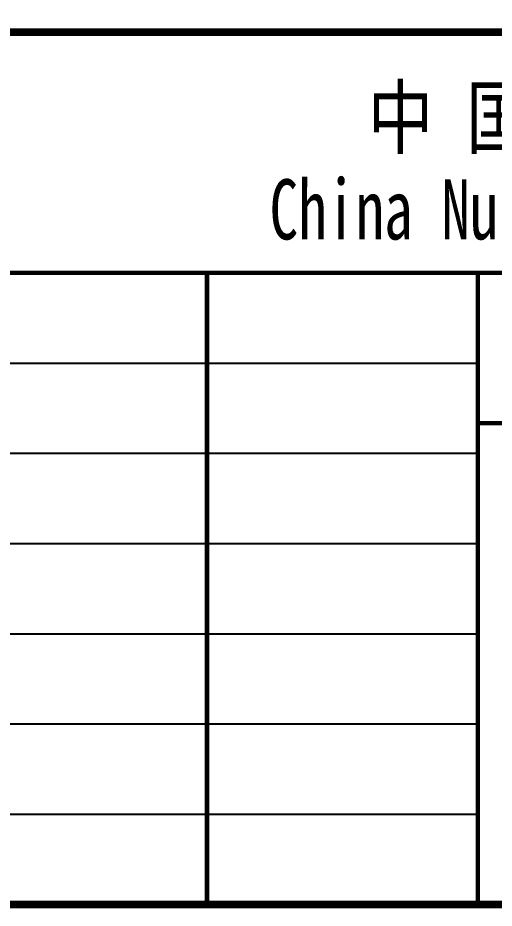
# Model space of a CAD drawing. Header units: millimetres. Extents: x 1121821 to 2245272, y -909469 to -453619.
# Drawn here: x 2245122.4 to 2245154.1, y -909468.5 to -909409.3 of the extents above; entities that cross this region are included whole.
import ezdxf

# ---------------------------------------------------------------- set-up
doc = ezdxf.new("R2010")
doc.units = ezdxf.units.MM
doc.layers.add('1', color=7, linetype='Continuous')
doc.layers.add('图框', color=4, linetype='Continuous')
doc.styles.add('宋体', font='', dxfattribs={"width": 0.7})
doc.styles.get('宋体').set_extended_font_data('SimSun')

msp = doc.modelspace()

# ---------------------------------------------------------------- linework, layer by layer
at = {"layer": '1', "color": 7}
for p, q in [((2245091.006, -909432.261), (2245153.006, -909432.261)), ((2245099.006, -909438.261), (2245153.006, -909438.261)), ((2245091.006, -909444.261), (2245153.006, -909444.261)), ((2245099.006, -909450.261), (2245153.006, -909450.261)), ((2245091.006, -909456.261), (2245153.006, -909456.261)), ((2245091.006, -909462.261), (2245153.006, -909462.261)), ((2245271.006, -909468.261), (2245091.006, -909468.261))]:
    msp.add_line(p, q, dxfattribs=at)
at = {"layer": '1'}
msp.add_line((2245271.006, -909468.261), (2245091.006, -909468.261), dxfattribs=at)
at = {"layer": '1', "color": 7, "const_width": 0.5}
for points in [[(2245091.006, -909468.261), (2245271.006, -909468.261), (2245271.006, -909308.261), (2245091.006, -909308.261)], [(2245091.006, -909410.261), (2245271.006, -909410.261), (2245271.006, -909468.261), (2245091.006, -909468.261)]]:
    msp.add_lwpolyline(points, close=True, dxfattribs=at)
at = {"layer": '1', "color": 7, "const_width": 0.3}
for points in [[(2245091.006, -909426.261), (2245271.006, -909426.261)], [(2245135.006, -909426.261), (2245135.006, -909468.261)], [(2245153.006, -909426.261), (2245153.006, -909468.261)], [(2245153.006, -909436.261), (2245271.006, -909436.261)]]:
    msp.add_lwpolyline(points, dxfattribs=at)
at = {"layer": '图框'}
msp.add_line((2245271.006, -909468.261), (2245091.006, -909468.261), dxfattribs=at)

# ---------------------------------------------------------------- texts
at = {"layer": '1', "color": 7, "style": '宋体'}
for s, width, p in [('中 国 核 电 工 程 有 限 公 司', 0.8, (2245145.683, -909417.931)), ('China Nuclear Power Engineering Co., Ltd', 0.7, (2245139.154, -909424.036))]:
    msp.add_text(s, height=4, dxfattribs=dict(at, width=width)).set_placement(p)

doc.saveas('drawing.dxf')
